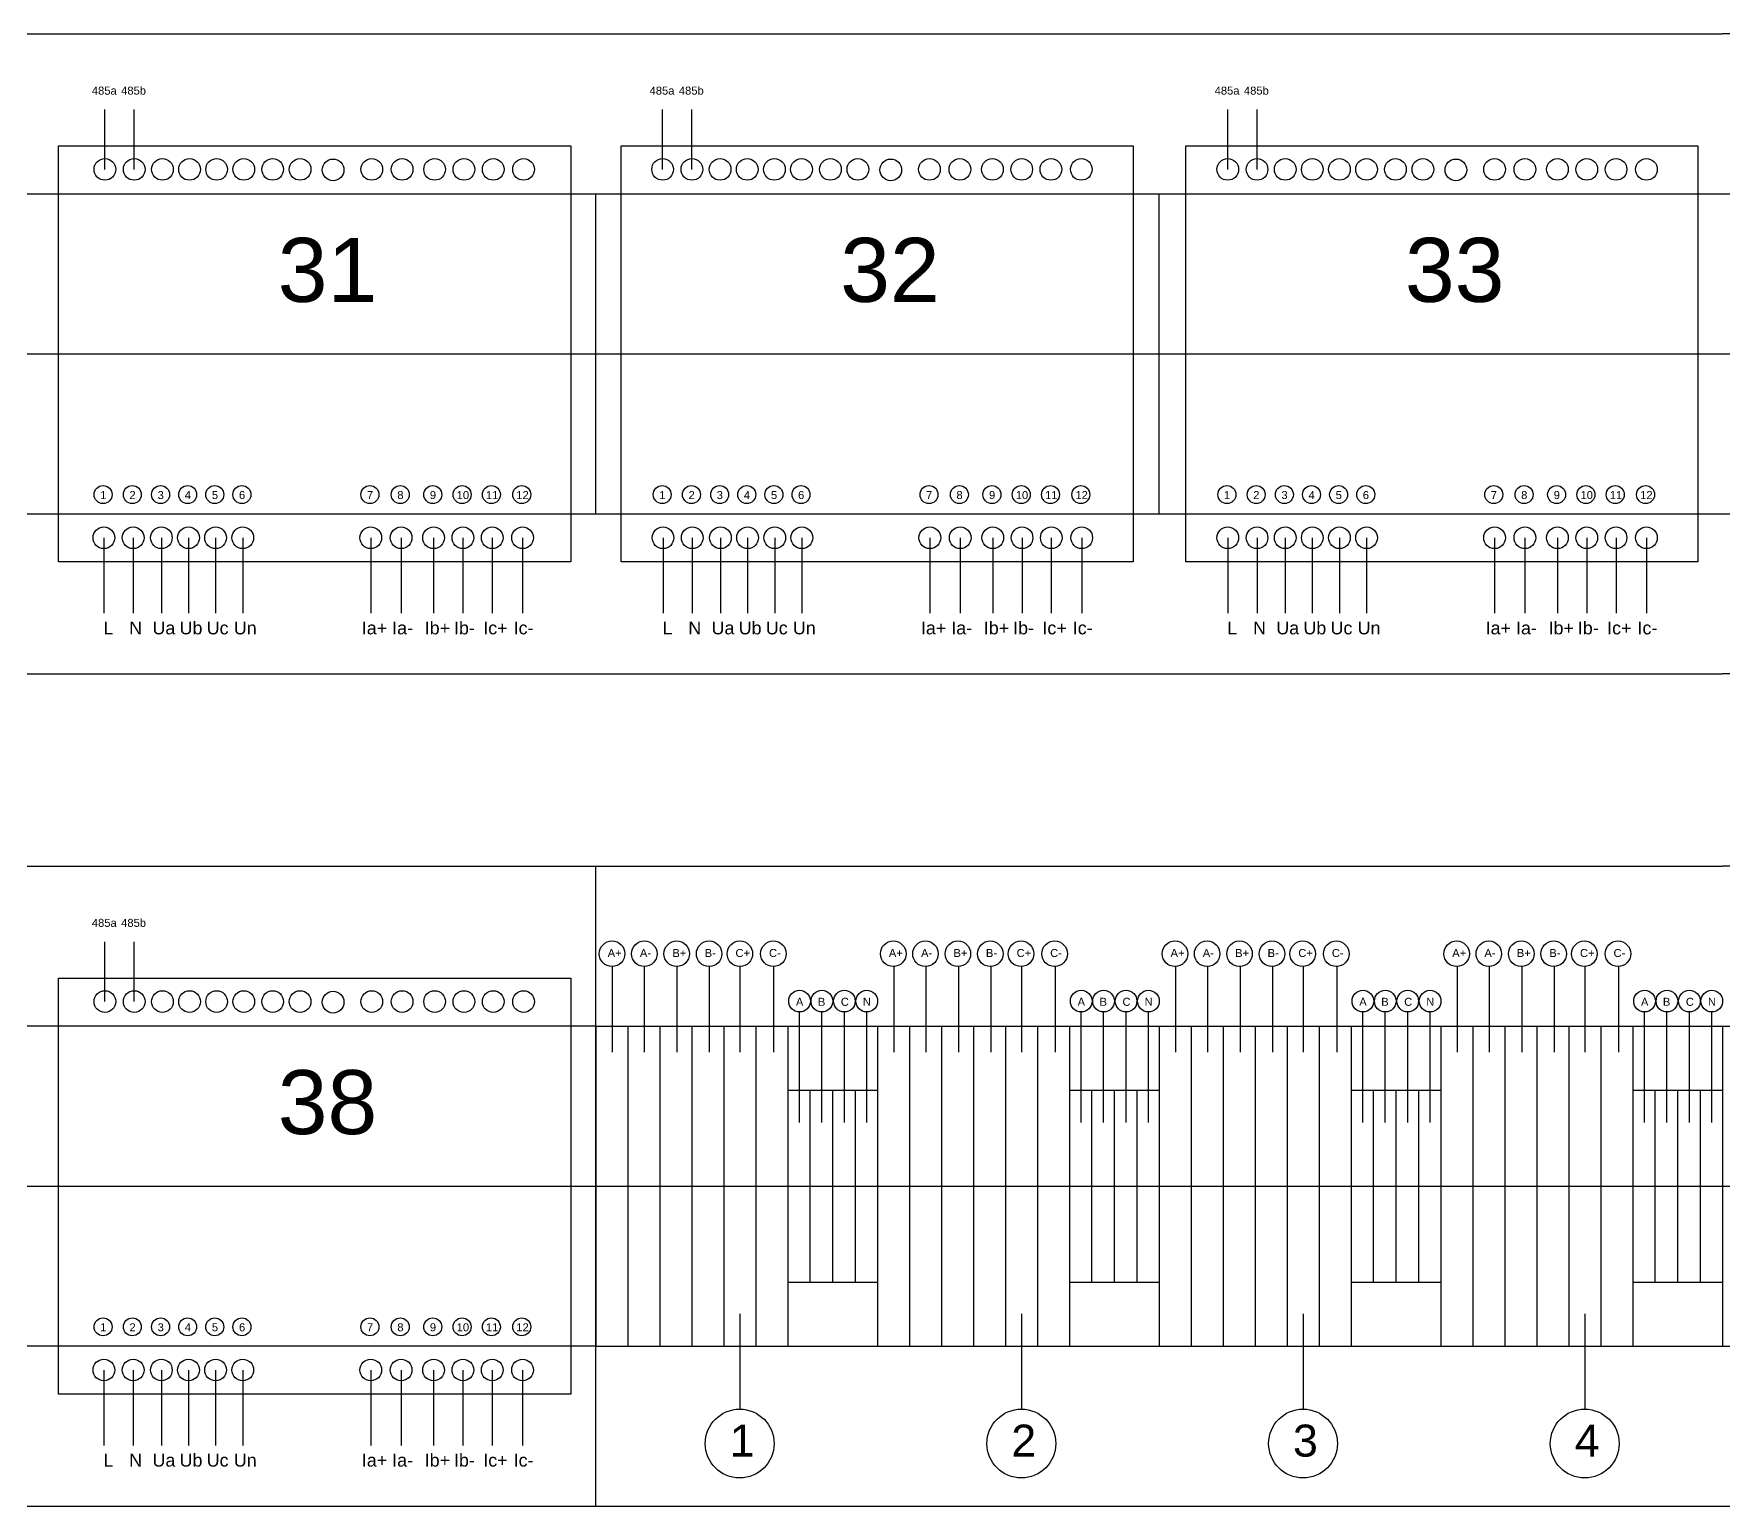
# Model space of a CAD drawing. Header units: millimetres. Extents: x 4250 to 10506, y 600 to 2800.
# Drawn here: x 6920 to 7448, y 1090 to 1550 of the extents above; entities that cross this region are included whole.
import ezdxf

# ---------------------------------------------------------------- set-up
doc = ezdxf.new("R2010")
doc.units = ezdxf.units.MM
doc.styles.get("Standard").update_dxf_attribs({"font": 'arial.ttf'})

msp = doc.modelspace()

# ---------------------------------------------------------------- linework, layer by layer
for p, q in [((6567.77, 1549.808), (7447.77, 1549.808)), ((7949, 1549.808), (7447.77, 1549.808)), ((6942.429, 1507.452), (6942.429, 1526.142)), ((6951.578, 1507.452), (6951.578, 1526.142)), ((7116.67, 1507.452), (7116.67, 1526.142)), ((7125.82, 1507.452), (7125.82, 1526.142)), ((7293.205, 1507.452), (7293.205, 1526.142)), ((7302.354, 1507.452), (7302.354, 1526.142)), ((6927.952, 1384.808), (6927.952, 1514.808)), ((6927.952, 1514.808), (7087.952, 1514.808)), ((7087.952, 1514.808), (7087.952, 1384.808)), ((7103.684, 1384.808), (7103.684, 1514.808)), ((7103.684, 1514.808), (7263.684, 1514.808)), ((7263.684, 1514.808), (7263.684, 1384.808)), ((7280.095, 1384.808), (7280.095, 1514.808)), ((7280.095, 1514.808), (7440.095, 1514.808)), ((7440.095, 1514.808), (7440.095, 1384.808)), ((6744.181, 1499.808), (7624.181, 1499.808)), ((6744.181, 1499.808), (7624.181, 1499.808)), ((6920.593, 1499.808), (7800.593, 1499.808)), ((6920.593, 1499.808), (7800.593, 1499.808)), ((7095.77, 1399.808), (7095.77, 1499.808)), ((7271.77, 1399.808), (7271.77, 1499.808)), ((6567.77, 1449.808), (7447.77, 1449.808)), ((7447.77, 1449.808), (7949, 1449.808)), ((6744.181, 1399.808), (7624.181, 1399.808)), ((6744.181, 1399.808), (7624.181, 1399.808)), ((6920.593, 1399.808), (7800.593, 1399.808)), ((6920.593, 1399.808), (7800.593, 1399.808)), ((6942.106, 1392.362), (6942.106, 1368.782)), ((6951.255, 1392.362), (6951.255, 1368.782)), ((6960.065, 1392.362), (6960.065, 1368.782)), ((6968.537, 1392.362), (6968.537, 1368.782)), ((6977.008, 1392.362), (6977.008, 1368.782)), ((6985.48, 1392.362), (6985.48, 1368.782)), ((7025.465, 1392.362), (7025.465, 1368.782)), ((7034.953, 1392.362), (7034.953, 1368.782)), ((7045.119, 1392.362), (7045.119, 1368.782)), ((7054.268, 1392.362), (7054.268, 1368.782)), ((7063.417, 1392.362), (7063.417, 1368.782)), ((7072.905, 1392.362), (7072.905, 1368.782)), ((7116.779, 1392.362), (7116.779, 1368.782)), ((7125.928, 1392.362), (7125.928, 1368.782)), ((7134.738, 1392.362), (7134.738, 1368.782)), ((7143.21, 1392.362), (7143.21, 1368.782)), ((7151.681, 1392.362), (7151.681, 1368.782)), ((7160.153, 1392.362), (7160.153, 1368.782)), ((7200.138, 1392.362), (7200.138, 1368.782)), ((7209.626, 1392.362), (7209.626, 1368.782)), ((7219.792, 1392.362), (7219.792, 1368.782)), ((7228.941, 1392.362), (7228.941, 1368.782)), ((7238.09, 1392.362), (7238.09, 1368.782)), ((7247.579, 1392.362), (7247.579, 1368.782)), ((7293.205, 1392.362), (7293.205, 1368.782)), ((7302.354, 1392.362), (7302.354, 1368.782)), ((7311.164, 1392.362), (7311.164, 1368.782)), ((7319.636, 1392.362), (7319.636, 1368.782)), ((7328.107, 1392.362), (7328.107, 1368.782)), ((7336.579, 1392.362), (7336.579, 1368.782)), ((7376.564, 1392.362), (7376.564, 1368.782)), ((7386.052, 1392.362), (7386.052, 1368.782)), ((7396.218, 1392.362), (7396.218, 1368.782)), ((7405.367, 1392.362), (7405.367, 1368.782)), ((7414.516, 1392.362), (7414.516, 1368.782)), ((7424.004, 1392.362), (7424.004, 1368.782)), ((7087.952, 1384.808), (6927.952, 1384.808)), ((7263.684, 1384.808), (7103.684, 1384.808)), ((7440.095, 1384.808), (7280.095, 1384.808)), ((6567.77, 1349.808), (7447.77, 1349.808)), ((7949, 1349.808), (7447.77, 1349.808)), ((6567.77, 1289.808), (7447.77, 1289.808)), ((7095.77, 1089.808), (7095.77, 1289.808)), ((7949, 1289.808), (7447.77, 1289.808)), ((6942.429, 1247.452), (6942.429, 1266.142)), ((6951.578, 1247.452), (6951.578, 1266.142)), ((7100.873, 1258.41), (7100.873, 1231.652)), ((7110.933, 1258.41), (7110.933, 1231.652)), ((7121.062, 1258.41), (7121.062, 1231.652)), ((7131.191, 1258.41), (7131.191, 1231.652)), ((7140.793, 1258.41), (7140.793, 1231.652)), ((7151.273, 1258.41), (7151.273, 1231.652)), ((7188.873, 1258.41), (7188.873, 1231.652)), ((7198.933, 1258.41), (7198.933, 1231.652)), ((7209.062, 1258.41), (7209.062, 1231.652)), ((7219.191, 1258.41), (7219.191, 1231.652)), ((7228.793, 1258.41), (7228.793, 1231.652)), ((7239.273, 1258.41), (7239.273, 1231.652)), ((7276.873, 1258.41), (7276.873, 1231.652)), ((7286.933, 1258.41), (7286.933, 1231.652)), ((7297.062, 1258.41), (7297.062, 1231.652)), ((7307.191, 1258.41), (7307.191, 1231.652)), ((7316.793, 1258.41), (7316.793, 1231.652)), ((7327.273, 1258.41), (7327.273, 1231.652)), ((7364.873, 1258.41), (7364.873, 1231.652)), ((7374.933, 1258.41), (7374.933, 1231.652)), ((7385.062, 1258.41), (7385.062, 1231.652)), ((7395.191, 1258.41), (7395.191, 1231.652)), ((7404.793, 1258.41), (7404.793, 1231.652)), ((7415.273, 1258.41), (7415.273, 1231.652)), ((6927.952, 1124.808), (6927.952, 1254.808)), ((6927.952, 1254.808), (7087.952, 1254.808)), ((7087.952, 1254.808), (7087.952, 1124.808)), ((7095.77, 1139.808), (7095.77, 1239.808)), ((7095.77, 1139.808), (7095.77, 1239.808)), ((7095.77, 1139.808), (7095.77, 1239.808)), ((7105.77, 1239.808), (7105.77, 1139.808)), ((7115.77, 1239.808), (7115.77, 1139.808)), ((7125.77, 1239.808), (7125.77, 1139.808)), ((7135.77, 1239.808), (7135.77, 1139.808)), ((7145.77, 1239.808), (7145.77, 1139.808)), ((7155.77, 1239.808), (7155.77, 1139.808)), ((7193.77, 1239.808), (7193.77, 1139.808)), ((7203.77, 1239.808), (7203.77, 1139.808)), ((7213.77, 1239.808), (7213.77, 1139.808)), ((7223.77, 1239.808), (7223.77, 1139.808)), ((7233.77, 1239.808), (7233.77, 1139.808)), ((7243.77, 1239.808), (7243.77, 1139.808)), ((7281.77, 1239.808), (7281.77, 1139.808)), ((7291.77, 1239.808), (7291.77, 1139.808)), ((7301.77, 1239.808), (7301.77, 1139.808)), ((7311.77, 1239.808), (7311.77, 1139.808)), ((7321.77, 1239.808), (7321.77, 1139.808)), ((7331.77, 1239.808), (7331.77, 1139.808)), ((7369.77, 1239.808), (7369.77, 1139.808)), ((7379.77, 1239.808), (7379.77, 1139.808)), ((7389.77, 1239.808), (7389.77, 1139.808)), ((7399.77, 1239.808), (7399.77, 1139.808)), ((7409.77, 1239.808), (7409.77, 1139.808)), ((7419.77, 1239.808), (7419.77, 1139.808)), ((6567.77, 1189.808), (7447.77, 1189.808)), ((7447.77, 1189.808), (7949, 1189.808)), ((6942.106, 1132.362), (6942.106, 1108.782)), ((6951.255, 1132.362), (6951.255, 1108.782)), ((6960.065, 1132.362), (6960.065, 1108.782)), ((6968.537, 1132.362), (6968.537, 1108.782)), ((6977.008, 1132.362), (6977.008, 1108.782)), ((6985.48, 1132.362), (6985.48, 1108.782)), ((7025.465, 1132.362), (7025.465, 1108.782)), ((7034.953, 1132.362), (7034.953, 1108.782)), ((7045.119, 1132.362), (7045.119, 1108.782)), ((7054.268, 1132.362), (7054.268, 1108.782)), ((7063.417, 1132.362), (7063.417, 1108.782)), ((7072.905, 1132.362), (7072.905, 1108.782)), ((7087.952, 1124.808), (6927.952, 1124.808)), ((6567.77, 1089.808), (7447.77, 1089.808)), ((7447.77, 1089.808), (7949, 1089.808))]:
    msp.add_line(p, q)
at = {"color": 1}
for p, q in [((7095.77, 1239.808), (7095.77, 1139.808)), ((7155.77, 1239.808), (7155.77, 1139.808)), ((7155.77, 1239.808), (7155.77, 1139.808)), ((7183.77, 1239.808), (7183.77, 1139.808)), ((7243.77, 1239.808), (7243.77, 1139.808)), ((7243.77, 1239.808), (7243.77, 1139.808)), ((7271.77, 1239.808), (7271.77, 1139.808)), ((7331.77, 1239.808), (7331.77, 1139.808)), ((7331.77, 1239.808), (7331.77, 1139.808)), ((7359.77, 1239.808), (7359.77, 1139.808)), ((7419.77, 1239.808), (7419.77, 1139.808)), ((7419.77, 1239.808), (7419.77, 1139.808)), ((7447.77, 1239.808), (7447.77, 1139.808))]:
    msp.add_line(p, q, dxfattribs=at)
for centre, radius in [((6942.429, 1507.452), 3.389), ((6951.578, 1507.452), 3.389), ((6960.389, 1507.452), 3.389), ((6968.86, 1507.452), 3.389), ((6977.332, 1507.452), 3.389), ((6985.803, 1507.452), 3.389), ((6994.834, 1507.452), 3.389), ((7003.412, 1507.452), 3.389), ((7013.705, 1507.28), 3.389), ((7025.789, 1507.452), 3.389), ((7035.277, 1507.452), 3.389), ((7045.442, 1507.452), 3.389), ((7054.592, 1507.452), 3.389), ((7063.741, 1507.452), 3.389), ((7073.229, 1507.452), 3.389), ((7116.67, 1507.452), 3.389), ((7125.82, 1507.452), 3.389), ((7134.63, 1507.452), 3.389), ((7143.101, 1507.452), 3.389), ((7151.573, 1507.452), 3.389), ((7160.044, 1507.452), 3.389), ((7169.075, 1507.452), 3.389), ((7177.653, 1507.452), 3.389), ((7187.946, 1507.28), 3.389), ((7200.03, 1507.452), 3.389), ((7209.518, 1507.452), 3.389), ((7219.684, 1507.452), 3.389), ((7228.833, 1507.452), 3.389), ((7237.982, 1507.452), 3.389), ((7247.47, 1507.452), 3.389), ((7293.205, 1507.452), 3.389), ((7302.354, 1507.452), 3.389), ((7311.164, 1507.452), 3.389), ((7319.636, 1507.452), 3.389), ((7328.107, 1507.452), 3.389), ((7336.579, 1507.452), 3.389), ((7345.61, 1507.452), 3.389), ((7354.187, 1507.452), 3.389), ((7364.48, 1507.28), 3.389), ((7376.564, 1507.452), 3.389), ((7386.052, 1507.452), 3.389), ((7396.218, 1507.452), 3.389), ((7405.367, 1507.452), 3.389), ((7414.516, 1507.452), 3.389), ((7424.004, 1507.452), 3.389), ((6941.848, 1405.846), 2.807), ((6950.997, 1405.846), 2.807), ((6959.808, 1405.846), 2.807), ((6968.279, 1405.846), 2.807), ((6976.751, 1405.846), 2.807), ((6985.222, 1405.846), 2.807), ((7025.207, 1405.846), 2.807), ((7034.696, 1405.846), 2.807), ((7044.861, 1405.846), 2.807), ((7054.01, 1405.846), 2.807), ((7063.16, 1405.846), 2.807), ((7072.648, 1405.846), 2.807), ((7116.521, 1405.846), 2.807), ((7125.671, 1405.846), 2.807), ((7134.481, 1405.846), 2.807), ((7142.952, 1405.846), 2.807), ((7151.424, 1405.846), 2.807), ((7159.895, 1405.846), 2.807), ((7199.881, 1405.846), 2.807), ((7209.369, 1405.846), 2.807), ((7219.535, 1405.846), 2.807), ((7228.684, 1405.846), 2.807), ((7237.833, 1405.846), 2.807), ((7247.321, 1405.846), 2.807), ((7292.947, 1405.846), 2.807), ((7302.097, 1405.846), 2.807), ((7310.907, 1405.846), 2.807), ((7319.378, 1405.846), 2.807), ((7327.85, 1405.846), 2.807), ((7336.321, 1405.846), 2.807), ((7376.307, 1405.846), 2.807), ((7385.795, 1405.846), 2.807), ((7395.961, 1405.846), 2.807), ((7405.11, 1405.846), 2.807), ((7414.259, 1405.846), 2.807), ((7423.747, 1405.846), 2.807), ((6942.106, 1392.362), 3.389), ((6951.255, 1392.362), 3.389), ((6960.065, 1392.362), 3.389), ((6968.537, 1392.362), 3.389), ((6977.008, 1392.362), 3.389), ((6985.48, 1392.362), 3.389), ((7025.465, 1392.362), 3.389), ((7034.953, 1392.362), 3.389), ((7045.119, 1392.362), 3.389), ((7054.268, 1392.362), 3.389), ((7063.417, 1392.362), 3.389), ((7072.905, 1392.362), 3.389), ((7116.779, 1392.362), 3.389), ((7125.928, 1392.362), 3.389), ((7134.738, 1392.362), 3.389), ((7143.21, 1392.362), 3.389), ((7151.681, 1392.362), 3.389), ((7160.153, 1392.362), 3.389), ((7200.138, 1392.362), 3.389), ((7209.626, 1392.362), 3.389), ((7219.792, 1392.362), 3.389), ((7228.941, 1392.362), 3.389), ((7238.09, 1392.362), 3.389), ((7247.579, 1392.362), 3.389), ((7293.205, 1392.362), 3.389), ((7302.354, 1392.362), 3.389), ((7311.164, 1392.362), 3.389), ((7319.636, 1392.362), 3.389), ((7328.107, 1392.362), 3.389), ((7336.579, 1392.362), 3.389), ((7376.564, 1392.362), 3.389), ((7386.052, 1392.362), 3.389), ((7396.218, 1392.362), 3.389), ((7405.367, 1392.362), 3.389), ((7414.516, 1392.362), 3.389), ((7424.004, 1392.362), 3.389), ((7100.873, 1262.401), 3.991), ((7110.933, 1262.401), 3.991), ((7121.062, 1262.401), 3.991), ((7131.191, 1262.401), 3.991), ((7140.793, 1262.401), 3.991), ((7151.273, 1262.401), 3.991), ((7188.712, 1262.398), 3.991), ((7198.772, 1262.398), 3.991), ((7208.901, 1262.398), 3.991), ((7219.03, 1262.398), 3.991), ((7228.632, 1262.398), 3.991), ((7239.112, 1262.398), 3.991), ((7276.712, 1262.401), 3.991), ((7286.772, 1262.401), 3.991), ((7296.901, 1262.401), 3.991), ((7307.03, 1262.401), 3.991), ((7316.632, 1262.401), 3.991), ((7327.112, 1262.401), 3.991), ((7364.712, 1262.401), 3.991), ((7374.772, 1262.401), 3.991), ((7384.901, 1262.401), 3.991), ((7395.03, 1262.401), 3.991), ((7404.632, 1262.401), 3.991), ((7415.112, 1262.401), 3.991), ((6942.429, 1247.452), 3.389), ((6951.578, 1247.452), 3.389), ((6960.389, 1247.452), 3.389), ((6968.86, 1247.452), 3.389), ((6977.332, 1247.452), 3.389), ((6985.803, 1247.452), 3.389), ((6994.834, 1247.452), 3.389), ((7003.412, 1247.452), 3.389), ((7013.705, 1247.28), 3.389), ((7025.789, 1247.452), 3.389), ((7035.277, 1247.452), 3.389), ((7045.442, 1247.452), 3.389), ((7054.592, 1247.452), 3.389), ((7063.741, 1247.452), 3.389), ((7073.229, 1247.452), 3.389), ((6941.848, 1145.846), 2.807), ((6950.997, 1145.846), 2.807), ((6959.808, 1145.846), 2.807), ((6968.279, 1145.846), 2.807), ((6976.751, 1145.846), 2.807), ((6985.222, 1145.846), 2.807), ((7025.207, 1145.846), 2.807), ((7034.696, 1145.846), 2.807), ((7044.861, 1145.846), 2.807), ((7054.01, 1145.846), 2.807), ((7063.16, 1145.846), 2.807), ((7072.648, 1145.846), 2.807), ((6942.106, 1132.362), 3.389), ((6951.255, 1132.362), 3.389), ((6960.065, 1132.362), 3.389), ((6968.537, 1132.362), 3.389), ((6977.008, 1132.362), 3.389), ((6985.48, 1132.362), 3.389), ((7025.465, 1132.362), 3.389), ((7034.953, 1132.362), 3.389), ((7045.119, 1132.362), 3.389), ((7054.268, 1132.362), 3.389), ((7063.417, 1132.362), 3.389), ((7072.905, 1132.362), 3.389)]:
    msp.add_circle(centre, radius)
at = {"layer": 'Defpoints'}
for p, q in [((7159.432, 1209.651), (7159.432, 1244.208)), ((7166.432, 1209.651), (7166.432, 1244.208)), ((7173.432, 1209.651), (7173.432, 1244.208)), ((7180.432, 1209.651), (7180.432, 1244.208)), ((7247.432, 1209.651), (7247.432, 1244.208)), ((7254.432, 1209.651), (7254.432, 1244.208)), ((7261.432, 1209.651), (7261.432, 1244.208)), ((7268.432, 1209.651), (7268.432, 1244.208)), ((7335.432, 1209.651), (7335.432, 1244.208)), ((7342.432, 1209.651), (7342.432, 1244.208)), ((7349.432, 1209.651), (7349.432, 1244.208)), ((7356.432, 1209.651), (7356.432, 1244.208)), ((7423.432, 1209.651), (7423.432, 1244.208)), ((7430.432, 1209.651), (7430.432, 1244.208)), ((7437.432, 1209.651), (7437.432, 1244.208)), ((7444.432, 1209.651), (7444.432, 1244.208)), ((7095.77, 1239.808), (6575.528, 1239.808)), ((7095.77, 1239.808), (7535.77, 1239.808)), ((7183.77, 1239.808), (7623.77, 1239.808)), ((7155.77, 1219.808), (7183.77, 1219.808)), ((7162.77, 1159.808), (7162.77, 1219.808)), ((7169.77, 1219.808), (7169.77, 1159.808)), ((7176.77, 1219.808), (7176.77, 1159.808)), ((7183.77, 1219.808), (7183.77, 1159.808)), ((7243.77, 1219.808), (7271.77, 1219.808)), ((7250.77, 1159.808), (7250.77, 1219.808)), ((7257.77, 1219.808), (7257.77, 1159.808)), ((7264.77, 1219.808), (7264.77, 1159.808)), ((7271.77, 1219.808), (7271.77, 1159.808)), ((7331.77, 1219.808), (7359.77, 1219.808)), ((7338.77, 1159.808), (7338.77, 1219.808)), ((7345.77, 1219.808), (7345.77, 1159.808)), ((7352.77, 1219.808), (7352.77, 1159.808)), ((7359.77, 1219.808), (7359.77, 1159.808)), ((7419.77, 1219.808), (7447.77, 1219.808)), ((7426.77, 1159.808), (7426.77, 1219.808)), ((7433.77, 1219.808), (7433.77, 1159.808)), ((7440.77, 1219.808), (7440.77, 1159.808)), ((7447.77, 1219.808), (7447.77, 1159.808)), ((7155.77, 1159.808), (7183.77, 1159.808)), ((7243.77, 1159.808), (7271.77, 1159.808)), ((7331.77, 1159.808), (7359.77, 1159.808)), ((7419.77, 1159.808), (7447.77, 1159.808)), ((7140.74, 1149.922), (7140.74, 1120.134)), ((7228.74, 1149.922), (7228.74, 1120.134)), ((7316.74, 1149.922), (7316.74, 1120.134)), ((7404.74, 1149.922), (7404.74, 1120.134)), ((7095.77, 1139.808), (6575.528, 1139.808)), ((7095.77, 1139.808), (7535.77, 1139.808)), ((7183.77, 1139.808), (7623.77, 1139.808))]:
    msp.add_line(p, q, dxfattribs=at)
for centre, radius in [((7159.432, 1247.596), 3.388), ((7166.432, 1247.596), 3.388), ((7173.432, 1247.596), 3.388), ((7180.432, 1247.596), 3.388), ((7247.432, 1247.596), 3.388), ((7254.432, 1247.596), 3.388), ((7261.432, 1247.596), 3.388), ((7268.432, 1247.596), 3.388), ((7335.432, 1247.596), 3.388), ((7342.432, 1247.596), 3.388), ((7349.432, 1247.596), 3.388), ((7356.432, 1247.596), 3.388), ((7423.432, 1247.596), 3.388), ((7430.432, 1247.596), 3.388), ((7437.432, 1247.596), 3.388), ((7444.432, 1247.596), 3.388), ((7140.74, 1109.382), 10.752), ((7228.74, 1109.382), 10.752), ((7316.74, 1109.382), 10.752), ((7404.74, 1109.382), 10.752)]:
    msp.add_circle(centre, radius, dxfattribs=at)

# ---------------------------------------------------------------- texts
at = {"attachment_point": 1}
for s, width, insert, char_height in [('485a', 6.08527, (6938.346, 1533.305), 2.5), ('485b', 6.08527, (6947.495, 1533.305), 2.5), ('485a', 6.08527, (7112.587, 1533.305), 2.5), ('485b', 6.08527, (7121.737, 1533.305), 2.5), ('485a', 6.08527, (7289.122, 1533.305), 2.5), ('485b', 6.08527, (7298.271, 1533.305), 2.5), ('31', 33.94934, (6996.424, 1486.051), 20), ('32', 33.94934, (7172.155, 1486.051), 20), ('33', 33.94934, (7348.567, 1486.051), 20), ('1', 3.30507, (6940.929, 1406.954), 2.5), ('2', 3.30507, (6950.079, 1406.954), 2.5), ('3', 3.30507, (6958.889, 1406.954), 2.5), ('4', 3.30507, (6967.36, 1406.954), 2.5), ('5', 3.30507, (6975.832, 1406.954), 2.5), ('6', 3.30507, (6984.303, 1406.954), 2.5), ('7', 3.30507, (7024.289, 1406.954), 2.5), ('8', 3.30507, (7033.777, 1406.954), 2.5), ('9', 3.30507, (7043.943, 1406.954), 2.5), ('10', 3.30507, (7052.315, 1406.954), 2.5), ('11', 3.30507, (7061.464, 1406.954), 2.5), ('12', 3.30507, (7070.953, 1406.954), 2.5), ('1', 3.30507, (7115.603, 1406.954), 2.5), ('2', 3.30507, (7124.752, 1406.954), 2.5), ('3', 3.30507, (7133.562, 1406.954), 2.5), ('4', 3.30507, (7142.034, 1406.954), 2.5), ('5', 3.30507, (7150.505, 1406.954), 2.5), ('6', 3.30507, (7158.977, 1406.954), 2.5), ('7', 3.30507, (7198.962, 1406.954), 2.5), ('8', 3.30507, (7208.45, 1406.954), 2.5), ('9', 3.30507, (7218.616, 1406.954), 2.5), ('10', 3.30507, (7226.989, 1406.954), 2.5), ('11', 3.30507, (7236.138, 1406.954), 2.5), ('12', 3.30507, (7245.626, 1406.954), 2.5), ('1', 3.30507, (7292.029, 1406.954), 2.5), ('2', 3.30507, (7301.178, 1406.954), 2.5), ('3', 3.30507, (7309.988, 1406.954), 2.5), ('4', 3.30507, (7318.46, 1406.954), 2.5), ('5', 3.30507, (7326.931, 1406.954), 2.5), ('6', 3.30507, (7335.403, 1406.954), 2.5), ('7', 3.30507, (7375.388, 1406.954), 2.5), ('8', 3.30507, (7384.876, 1406.954), 2.5), ('9', 3.30507, (7395.042, 1406.954), 2.5), ('10', 3.30507, (7403.415, 1406.954), 2.5), ('11', 3.30507, (7412.564, 1406.954), 2.5), ('12', 3.30507, (7422.052, 1406.954), 2.5), ('L', 6.08527, (6941.965, 1366.183), 4), ('N', 6.08527, (6950.013, 1366.183), 4), ('Ua', 6.08527, (6957.282, 1366.183), 4), ('Ub', 6.08527, (6965.753, 1366.183), 4), ('Uc', 6.08527, (6974.225, 1366.183), 4), ('Un', 6.08527, (6982.696, 1366.183), 4), ('Ia+', 6.08527, (7022.681, 1366.183), 4), ('Ia-', 6.08527, (7032.17, 1366.183), 4), ('Ib+', 6.08527, (7042.335, 1366.183), 4), ('Ib-', 6.08527, (7051.484, 1366.183), 4), ('Ic+', 6.08527, (7060.634, 1366.183), 4), ('Ic-', 6.08527, (7070.122, 1366.183), 4), ('L', 6.08527, (7116.638, 1366.183), 4), ('N', 6.08527, (7124.686, 1366.183), 4), ('Ua', 6.08527, (7131.955, 1366.183), 4), ('Ub', 6.08527, (7140.427, 1366.183), 4), ('Uc', 6.08527, (7148.898, 1366.183), 4), ('Un', 6.08527, (7157.369, 1366.183), 4), ('Ia+', 6.08527, (7197.355, 1366.183), 4), ('Ia-', 6.08527, (7206.843, 1366.183), 4), ('Ib+', 6.08527, (7217.009, 1366.183), 4), ('Ib-', 6.08527, (7226.158, 1366.183), 4), ('Ic+', 6.08527, (7235.307, 1366.183), 4), ('Ic-', 6.08527, (7244.795, 1366.183), 4), ('L', 6.08527, (7293.064, 1366.183), 4), ('N', 6.08527, (7301.112, 1366.183), 4), ('Ua', 6.08527, (7308.381, 1366.183), 4), ('Ub', 6.08527, (7316.852, 1366.183), 4), ('Uc', 6.08527, (7325.324, 1366.183), 4), ('Un', 6.08527, (7333.795, 1366.183), 4), ('Ia+', 6.08527, (7373.781, 1366.183), 4), ('Ia-', 6.08527, (7383.269, 1366.183), 4), ('Ib+', 6.08527, (7393.435, 1366.183), 4), ('Ib-', 6.08527, (7402.584, 1366.183), 4), ('Ic+', 6.08527, (7411.733, 1366.183), 4), ('Ic-', 6.08527, (7421.221, 1366.183), 4), ('485a', 6.08527, (6938.346, 1273.305), 2.5), ('485b', 6.08527, (6947.495, 1273.305), 2.5), ('A+', 7.77997, (7099.498, 1263.887), 2.5), ('A-', 7.77997, (7109.558, 1263.887), 2.5), ('B+', 7.77997, (7119.687, 1263.887), 2.5), ('B-', 7.77997, (7129.816, 1263.887), 2.5), ('C+', 7.77997, (7139.418, 1263.887), 2.5), ('C-', 7.77997, (7149.898, 1263.887), 2.5), ('A+', 7.77997, (7187.337, 1263.883), 2.5), ('A-', 7.77997, (7197.397, 1263.883), 2.5), ('B+', 7.77997, (7207.526, 1263.883), 2.5), ('B-', 7.77997, (7217.655, 1263.883), 2.5), ('C+', 7.77997, (7227.257, 1263.883), 2.5), ('C-', 7.77997, (7237.737, 1263.883), 2.5), ('A+', 7.77997, (7275.337, 1263.887), 2.5), ('A-', 7.77997, (7285.397, 1263.887), 2.5), ('B+', 7.77997, (7295.526, 1263.887), 2.5), ('B-', 7.77997, (7305.655, 1263.887), 2.5), ('C+', 7.77997, (7315.257, 1263.887), 2.5), ('C-', 7.77997, (7325.737, 1263.887), 2.5), ('A+', 7.77997, (7363.337, 1263.887), 2.5), ('A-', 7.77997, (7373.397, 1263.887), 2.5), ('B+', 7.77997, (7383.526, 1263.887), 2.5), ('B-', 7.77997, (7393.655, 1263.887), 2.5), ('C+', 7.77997, (7403.257, 1263.887), 2.5), ('C-', 7.77997, (7413.737, 1263.887), 2.5), ('38', 33.94934, (6996.424, 1226.051), 20), ('1', 3.30507, (6940.929, 1146.954), 2.5), ('2', 3.30507, (6950.079, 1146.954), 2.5), ('3', 3.30507, (6958.889, 1146.954), 2.5), ('4', 3.30507, (6967.36, 1146.954), 2.5), ('5', 3.30507, (6975.832, 1146.954), 2.5), ('6', 3.30507, (6984.303, 1146.954), 2.5), ('7', 3.30507, (7024.289, 1146.954), 2.5), ('8', 3.30507, (7033.777, 1146.954), 2.5), ('9', 3.30507, (7043.943, 1146.954), 2.5), ('10', 3.30507, (7052.315, 1146.954), 2.5), ('11', 3.30507, (7061.464, 1146.954), 2.5), ('12', 3.30507, (7070.953, 1146.954), 2.5), ('L', 6.08527, (6941.965, 1106.183), 4), ('N', 6.08527, (6950.013, 1106.183), 4), ('Ua', 6.08527, (6957.282, 1106.183), 4), ('Ub', 6.08527, (6965.753, 1106.183), 4), ('Uc', 6.08527, (6974.225, 1106.183), 4), ('Un', 6.08527, (6982.696, 1106.183), 4), ('Ia+', 6.08527, (7022.681, 1106.183), 4), ('Ia-', 6.08527, (7032.17, 1106.183), 4), ('Ib+', 6.08527, (7042.335, 1106.183), 4), ('Ib-', 6.08527, (7051.484, 1106.183), 4), ('Ic+', 6.08527, (7060.634, 1106.183), 4), ('Ic-', 6.08527, (7070.122, 1106.183), 4)]:
    msp.add_mtext_dynamic_manual_height_columns(s, width=width, gutter_width=12.5, heights=[0], dxfattribs=dict(at, insert=insert, char_height=char_height))
at = {"layer": 'Defpoints', "attachment_point": 1}
for s, width, insert, char_height in [('A', 5.05879, (7158.3, 1248.638), 2.5), ('B', 5.05879, (7165.155, 1248.638), 2.5), ('C', 5.05879, (7172.332, 1248.638), 2.5), ('N', 5.05879, (7179.233, 1248.638), 2.5), ('A', 5.05879, (7246.3, 1248.638), 2.5), ('B', 5.05879, (7253.155, 1248.638), 2.5), ('C', 5.05879, (7260.332, 1248.638), 2.5), ('N', 5.05879, (7267.233, 1248.638), 2.5), ('A', 5.05879, (7334.3, 1248.638), 2.5), ('B', 5.05879, (7341.155, 1248.638), 2.5), ('C', 5.05879, (7348.332, 1248.638), 2.5), ('N', 5.05879, (7355.233, 1248.638), 2.5), ('A', 5.05879, (7422.3, 1248.638), 2.5), ('B', 5.05879, (7429.155, 1248.638), 2.5), ('C', 5.05879, (7436.332, 1248.638), 2.5), ('N', 5.05879, (7443.233, 1248.638), 2.5), ('1', 13.87061, (7137.602, 1115.302), 10), ('2', 13.87061, (7225.602, 1115.302), 10), ('3', 13.87061, (7313.602, 1115.302), 10), ('4', 13.87061, (7401.602, 1115.302), 10)]:
    msp.add_mtext_dynamic_manual_height_columns(s, width=width, gutter_width=12.5, heights=[0], dxfattribs=dict(at, insert=insert, char_height=char_height))

doc.saveas('drawing.dxf')
